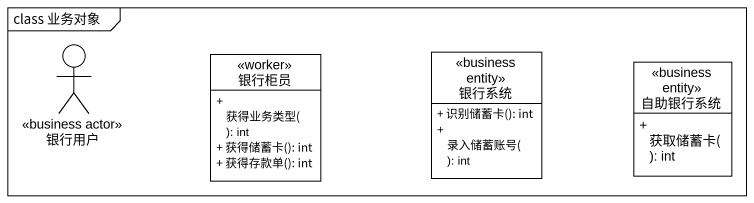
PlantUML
@startuml
mainframe class 业务对象
allowmixing
hide circle
hide empty members
skinparam classAttributeIconSize 0
actor 银行用户 <<business actor>>
class 银行柜员 <<worker>> {
  + 获得业务类型(): int
  + 获得储蓄卡(): int
  + 获得存款单(): int
}
class 银行系统 <<business entity>> {
  + 识别储蓄卡(): int
  + 录入储蓄账号(): int
}
class 自助银行系统 <<business entity>> {
  + 获取储蓄卡(): int
}
@enduml
